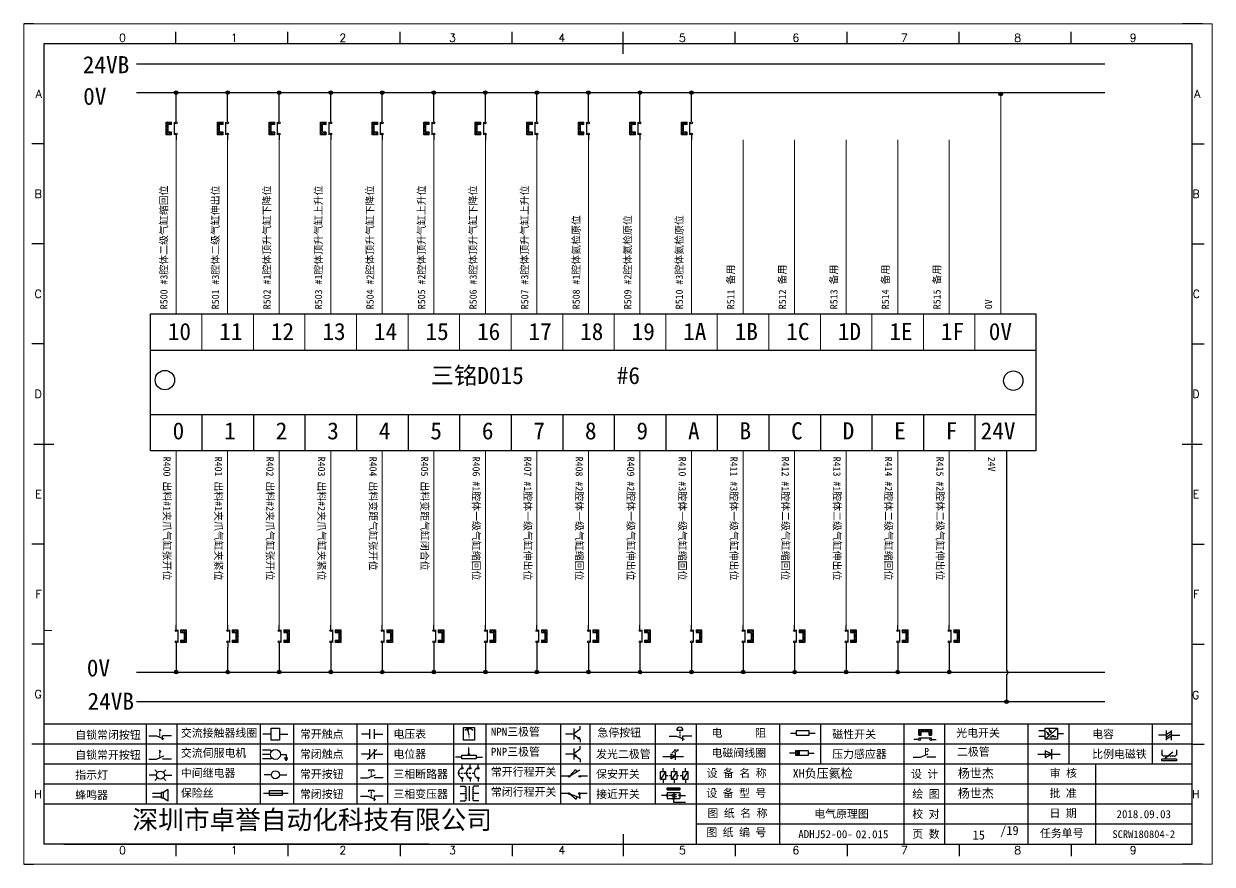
# Model space of a CAD drawing. Header units: millimetres. Extents: x 17734 to 28845, y 9358 to 11073.
# Drawn here: x 22576.8 to 22904.3, y 9420.4 to 9652 of the extents above; entities that cross this region are included whole.
import ezdxf
from ezdxf.enums import TextEntityAlignment as Align

# ---------------------------------------------------------------- set-up
doc = ezdxf.new("R2010")
doc.units = ezdxf.units.MM
doc.layers.add('AE_BOR', color=1, linetype='Continuous')
doc.styles.get("Standard").update_dxf_attribs({"font": ''})
doc.styles.add('WD', font='romans.shx', dxfattribs={"bigfont": 'gbcbig.shx'})
doc.styles.add('汉字', font='')
doc.styles.get('Standard').set_extended_font_data('SimSun')
doc.styles.get('汉字').set_extended_font_data('新宋体')

# ---------------------------------------------------------------- blocks, each defined once
blk = doc.blocks.new('磁性开关')
at = {"linetype": 'ByBlock'}
h = blk.add_hatch(dxfattribs=at)
h.set_pattern_fill('ANSI31', color=256, scale=0.1, style=0)
h.paths.add_polyline_path([(-1910.88, -776.69), (-1910.88, -775.29), (-1907.69, -775.29), (-1907.69, -776.69), (-1908.31, -776.69), (-1908.31, -775.79), (-1910.25, -775.79), (-1910.25, -776.69)])
for p, q in [((-1910.91, -777.81), (-1912.09, -777.81)), ((-1910.88, -776.69), (-1910.88, -775.29)), ((-1910.88, -775.29), (-1907.69, -775.29)), ((-1910.88, -776.69), (-1910.25, -776.69)), ((-1910.88, -777.39), (-1907.69, -777.39)), ((-1910.25, -776.69), (-1910.25, -775.79)), ((-1910.25, -775.79), (-1908.31, -775.79)), ((-1908.31, -776.69), (-1908.31, -775.79)), ((-1908.31, -776.69), (-1907.69, -776.69)), ((-1907.69, -775.29), (-1907.69, -776.69)), ((-1907.66, -777.81), (-1906.48, -777.81))]:
    blk.add_line(p, q, dxfattribs=at)
for centre in [(-1910.68, -777.81), (-1907.88, -777.81)]:
    blk.add_circle(centre, 0.225, dxfattribs=at)
blk = doc.blocks.new('*U8')
at = {"linetype": 'ByBlock'}
for p, q in [((-1909.23, -780.45), (-1909.23, -780.67)), ((-1909.23, -780.45), (-1908.92, -780.84)), ((-1909.23, -780.84), (-1909.23, -781.05)), ((-1911.92, -782.07), (-1910.06, -782.07)), ((-1910.06, -782.07), (-1908.18, -782.88)), ((-1909.23, -781.23), (-1909.23, -781.44)), ((-1909.23, -781.61), (-1909.23, -781.83)), ((-1909.23, -782), (-1909.23, -782.21)), ((-1909.23, -782.38), (-1909.23, -782.43)), ((-1908.52, -783.07), (-1908.52, -782.07)), ((-1906.25, -782.07), (-1908.52, -782.07))]:
    blk.add_line(p, q, dxfattribs=at)
blk = doc.blocks.new('*U11')
at = {"linetype": 'ByBlock'}
for p, q in [((-1911.92, -792.89), (-1910.06, -792.89)), ((-1910.06, -792.89), (-1908.18, -792.08)), ((-1908.88, -791.17), (-1909.23, -790.71)), ((-1909.23, -790.71), (-1909.23, -790.92)), ((-1909.23, -791.09), (-1909.23, -791.31)), ((-1909.23, -791.48), (-1909.23, -791.69)), ((-1909.23, -791.86), (-1909.23, -792.08)), ((-1909.23, -792.25), (-1909.23, -792.47)), ((-1906.25, -792.89), (-1908.52, -792.89))]:
    blk.add_line(p, q, dxfattribs=at)
blk = doc.blocks.new('蜂鸣器')
at = {"linetype": 'ByBlock'}
for p, q in [((-1907.17, -795.53), (-1908.25, -796.26)), ((-1907.17, -795.53), (-1907.17, -798.41)), ((-1908.8, -796.48), (-1911.01, -796.48)), ((-1908.8, -797.46), (-1911.01, -797.46)), ((-1908.25, -796.26), (-1908.8, -796.26)), ((-1908.8, -797.68), (-1908.8, -796.26)), ((-1908.25, -797.68), (-1908.8, -797.68)), ((-1908.25, -797.68), (-1908.25, -796.26)), ((-1907.17, -798.41), (-1908.25, -797.68))]:
    blk.add_line(p, q, dxfattribs=at)
blk = doc.blocks.new('指示灯')
at = {"linetype": 'ByBlock'}
for p, q in [((-1854.25, -776.92), (-1856.06, -776.92)), ((-1854.62, -775.59), (-1853.97, -776.23)), ((-1854.62, -778.25), (-1853.97, -777.61)), ((-1851.9, -775.59), (-1852.54, -776.23)), ((-1851.9, -778.25), (-1852.54, -777.61)), ((-1852.26, -776.92), (-1850.45, -776.92))]:
    blk.add_line(p, q, dxfattribs=at)
blk.add_circle((-1853.26, -776.92), 0.992, dxfattribs=at)
blk = doc.blocks.new('光电开关')
at = {"linetype": 'ByBlock'}
h = blk.add_hatch(dxfattribs=at)
h.set_pattern_fill('ANSI31', color=256, scale=0.01, style=0)
h.set_pattern_definition([(45, (0.172267, 0), (-0.0224506403, 0.0224506403), [])])
h.paths.add_polyline_path([(-1882.44, -776.34), (-1882.5, -775.91), (-1882.68, -776.07)])
h.paths.add_polyline_path([(-1882.86, -776.23), (-1882.44, -776.34), (-1882.68, -776.07)])
h.paths.add_polyline_path([(-1883.05, -776.88), (-1883.11, -776.45), (-1883.29, -776.61)])
h.paths.add_polyline_path([(-1883.47, -776.77), (-1883.05, -776.88), (-1883.29, -776.61)])
for p, q in [((-1884.01, -775.96), (-1885.56, -775.96)), ((-1884.01, -777.39), (-1885.56, -777.39)), ((-1880.91, -775.3), (-1884.01, -778.05)), ((-1883.75, -776.09), (-1883.05, -776.88)), ((-1883.11, -776.45), (-1883.47, -776.77)), ((-1883.05, -776.88), (-1883.47, -776.77)), ((-1883.14, -775.55), (-1882.44, -776.34)), ((-1883.05, -776.88), (-1883.11, -776.45)), ((-1882.5, -775.91), (-1882.86, -776.23)), ((-1882.44, -776.34), (-1882.86, -776.23)), ((-1882.78, -777.47), (-1882.23, -777.47)), ((-1882.44, -776.34), (-1882.5, -775.91)), ((-1882.23, -777.47), (-1882.23, -777.14)), ((-1882.23, -777.14), (-1881.78, -777.14)), ((-1881.78, -777.47), (-1881.78, -777.14)), ((-1881.23, -777.47), (-1881.78, -777.47)), ((-1879.37, -776.67), (-1880.91, -776.67))]:
    blk.add_line(p, q, dxfattribs=at)
blk.add_lwpolyline([(-1884.01, -775.3), (-1880.91, -775.3), (-1880.91, -778.05), (-1884.01, -778.05)], close=True, dxfattribs=at)
blk = doc.blocks.new('交流接触器线圈')
at = {"linetype": 'ByBlock'}
for p, q in [((-1880.82, -781.77), (-1882.87, -781.77)), ((-1878.72, -781.77), (-1876.67, -781.77))]:
    blk.add_line(p, q, dxfattribs=at)
blk.add_lwpolyline([(-1880.82, -780.28), (-1878.72, -780.28), (-1878.72, -783.26), (-1880.82, -783.26)], close=True, dxfattribs=at)
blk = doc.blocks.new('交流伺服电机')
at = {"linetype": 'ByBlock'}
for p, q in [((-1880.97, -785.75), (-1882.94, -785.75)), ((-1880.97, -786.85), (-1882.94, -786.85)), ((-1880.97, -785.75), (-1880.65, -786.03)), ((-1878.49, -786.85), (-1877.07, -786.85)), ((-1877.07, -786.85), (-1877.07, -787.72)), ((-1880.97, -787.94), (-1882.94, -787.94)), ((-1880.97, -787.94), (-1880.65, -787.67)), ((-1877.54, -787.72), (-1876.59, -787.72)), ((-1877.38, -788.01), (-1876.75, -788.01)), ((-1877.23, -788.29), (-1876.9, -788.29))]:
    blk.add_line(p, q, dxfattribs=at)
blk.add_circle((-1879.73, -786.85), 1.24, dxfattribs=at)
blk = doc.blocks.new('中间继电器')
at = {"linetype": 'ByBlock'}
for p, q in [((-1880.72, -791.92), (-1882.54, -791.92)), ((-1878.74, -791.92), (-1876.92, -791.92))]:
    blk.add_line(p, q, dxfattribs=at)
blk.add_circle((-1879.73, -791.92), 0.992, dxfattribs=at)
blk = doc.blocks.new('保险丝')
at = {"linetype": 'ByBlock'}
blk.add_line((-1882.72, -796.49), (-1876.55, -796.49), dxfattribs=at)
blk.add_lwpolyline([(-1881.2, -795.86), (-1878.06, -795.86), (-1878.06, -797.12), (-1881.2, -797.12)], close=True, dxfattribs=at)
blk = doc.blocks.new('常开按钮')
at = {"linetype": 'ByBlock'}
for p, q in [((-1910.06, -787.73), (-1908.18, -786.93)), ((-1909.9, -785.68), (-1908.56, -785.68)), ((-1909.9, -785.68), (-1909.9, -786.07)), ((-1909.23, -785.68), (-1909.23, -785.89)), ((-1909.23, -786.06), (-1909.23, -786.28)), ((-1909.23, -786.45), (-1909.23, -786.67)), ((-1909.23, -786.84), (-1909.23, -787.05)), ((-1908.56, -785.68), (-1908.56, -786.07)), ((-1911.92, -787.73), (-1910.06, -787.73)), ((-1909.23, -787.22), (-1909.23, -787.38)), ((-1906.25, -787.73), (-1908.52, -787.73))]:
    blk.add_line(p, q, dxfattribs=at)
blk = doc.blocks.new('常开触点')
at = {"linetype": 'ByBlock'}
for p, q in [((-1853.82, -782.99), (-1853.82, -780.56)), ((-1852.6, -782.99), (-1852.6, -780.56)), ((-1853.82, -781.77), (-1855.88, -781.77)), ((-1852.6, -781.77), (-1850.55, -781.77))]:
    blk.add_line(p, q, dxfattribs=at)
blk = doc.blocks.new('常闭触点')
at = {"linetype": 'ByBlock'}
for p, q in [((-1853.82, -786.77), (-1855.88, -786.77)), ((-1852.01, -785.66), (-1854.43, -788.1)), ((-1853.82, -787.99), (-1853.82, -785.56)), ((-1852.6, -787.99), (-1852.6, -785.56)), ((-1852.6, -786.77), (-1850.55, -786.77))]:
    blk.add_line(p, q, dxfattribs=at)
blk = doc.blocks.new('常闭按钮')
at = {"linetype": 'ByBlock'}
for p, q in [((-1856.13, -792.28), (-1854.28, -792.28)), ((-1854.28, -792.28), (-1852.4, -793.09)), ((-1854.11, -790.83), (-1852.77, -790.83)), ((-1854.11, -790.83), (-1854.11, -791.22)), ((-1853.44, -790.83), (-1853.44, -791.04)), ((-1853.44, -791.21), (-1853.44, -791.43)), ((-1853.44, -791.6), (-1853.44, -791.82)), ((-1853.44, -791.99), (-1853.44, -792.2)), ((-1853.44, -792.37), (-1853.44, -792.53)), ((-1852.77, -790.83), (-1852.77, -791.22)), ((-1850.47, -792.28), (-1852.73, -792.28)), ((-1852.73, -792.28), (-1852.73, -793.43))]:
    blk.add_line(p, q, dxfattribs=at)
blk = doc.blocks.new('电磁阀线圈')
at = {"linetype": 'ByBlock'}
for p, q in [((-1854.61, -795.92), (-1853.75, -797.16)), ((-1853.75, -795.92), (-1854.61, -797.16)), ((-1853.75, -795.92), (-1853.75, -797.16)), ((-1854.61, -796.54), (-1856.17, -796.54)), ((-1851.53, -796.54), (-1849.97, -796.54))]:
    blk.add_line(p, q, dxfattribs=at)
blk.add_lwpolyline([(-1854.61, -795.92), (-1851.53, -795.92), (-1851.53, -797.16), (-1854.61, -797.16)], close=True, dxfattribs=at)
blk = doc.blocks.new('电压表')
at = {"linetype": 'ByBlock'}
for p, q in [((-1814.84, -780.75), (-1814.91, -781.13)), ((-1814.6, -781.05), (-1814.91, -781.13)), ((-1814.84, -780.75), (-1814.46, -782.26)), ((-1814.84, -780.75), (-1814.6, -781.05))]:
    blk.add_line(p, q, dxfattribs=at)
blk.add_lwpolyline([(-1815.84, -780.34), (-1813.07, -780.34), (-1813.07, -783.49), (-1815.84, -783.49)], close=True, dxfattribs=at)
blk.add_arc((-1814.46, -782.26), 1.56, 46.8313, 133.1687, dxfattribs=at)
at = {"linetype": 'ByBlock', "insert": (-1814.7, -782.39), "char_height": 0.75, "width": 0.6768, "attachment_point": 1}
blk.add_mtext('V', dxfattribs=at)
blk = doc.blocks.new('电位器')
at = {"linetype": 'ByBlock'}
for p, q in [((-1814.45, -787.3), (-1814.62, -786.96)), ((-1814.62, -786.96), (-1814.27, -786.96)), ((-1814.45, -787.3), (-1814.45, -785.39)), ((-1814.45, -787.3), (-1814.27, -786.96)), ((-1816.21, -787.75), (-1817.79, -787.75)), ((-1812.68, -787.75), (-1811.1, -787.75))]:
    blk.add_line(p, q, dxfattribs=at)
blk.add_lwpolyline([(-1816.21, -787.3), (-1812.68, -787.3), (-1812.68, -788.2), (-1816.21, -788.2)], close=True, dxfattribs=at)
blk = doc.blocks.new('三相断路器')
at = {"linetype": 'ByBlock'}
for p, q in [((-1816.17, -790.33), (-1816.17, -789.7)), ((-1814.17, -790.33), (-1814.17, -789.7)), ((-1812.18, -790.33), (-1812.18, -789.7)), ((-1817.14, -791.74), (-1816.72, -791.74)), ((-1816.45, -791.74), (-1816.03, -791.74)), ((-1815.76, -791.74), (-1815.34, -791.74)), ((-1815.07, -791.74), (-1814.65, -791.74)), ((-1814.38, -791.74), (-1813.96, -791.74)), ((-1813.69, -791.74), (-1813.27, -791.74)), ((-1816.17, -793.19), (-1816.17, -793.83)), ((-1814.17, -793.19), (-1814.17, -793.83)), ((-1812.18, -793.19), (-1812.18, -793.83))]:
    blk.add_line(p, q, dxfattribs=at)
for centre in [(-1816.17, -790.55), (-1816.17, -792.98), (-1814.17, -790.55), (-1814.17, -792.98), (-1812.18, -790.55), (-1812.18, -792.98)]:
    blk.add_circle(centre, 0.219, dxfattribs=at)
for centre in [(-1815.81, -791.74), (-1813.82, -791.74), (-1811.83, -791.74)]:
    blk.add_arc(centre, 1.32, 115.5791, 244.4209, dxfattribs=at)
blk = doc.blocks.new('三相变压器')
at = {"linetype": 'ByBlock'}
for p, q in [((-1816.69, -795.03), (-1815.37, -795.03)), ((-1815.37, -795.03), (-1815.37, -795.24)), ((-1814.34, -798.7), (-1814.34, -795.04)), ((-1812, -795.03), (-1813.32, -795.03)), ((-1813.32, -795.03), (-1813.32, -795.24)), ((-1816.69, -796.87), (-1815.37, -796.87)), ((-1816.69, -798.71), (-1815.37, -798.71)), ((-1815.37, -798.71), (-1815.37, -798.5)), ((-1812, -796.87), (-1813.32, -796.87)), ((-1813.32, -798.71), (-1813.32, -798.5)), ((-1812, -798.71), (-1813.32, -798.71))]:
    blk.add_line(p, q, dxfattribs=at)
for centre, start, end in [((-1815.37, -795.51), 270, 90), ((-1815.37, -796.06), 270, 90), ((-1813.32, -795.51), 90, 270), ((-1813.32, -796.06), 90, 270), ((-1815.37, -796.6), 270, 90), ((-1815.37, -797.14), 270, 90), ((-1815.37, -797.68), 270, 90), ((-1815.37, -798.23), 270, 90), ((-1813.32, -796.6), 90, 270), ((-1813.32, -797.14), 90, 270), ((-1813.32, -797.68), 90, 270), ((-1813.32, -798.23), 90, 270)]:
    blk.add_arc(centre, 0.271, start, end, dxfattribs=at)
blk = doc.blocks.new('压力感应器')
at = {"linetype": 'ByBlock'}
for p, q in [((-1817.44, -777.73), (-1815.59, -777.73)), ((-1815.59, -777.73), (-1813.71, -776.93)), ((-1811.78, -777.73), (-1814.05, -777.73))]:
    blk.add_line(p, q, dxfattribs=at)
at = {"linetype": 'ByBlock', "insert": (-1814.65, -775.48), "char_height": 1.68, "width": 1.2242, "attachment_point": 1}
blk.add_mtext('{\\fNSimSun|b0|i0|c134|p49;P}', dxfattribs=at)
blk = doc.blocks.new('二极管')
at = {"linetype": 'ByBlock'}
for p, q in [((-1787.52, -776.77), (-1781.92, -776.77)), ((-1783.97, -776.77), (-1785.69, -775.9)), ((-1785.69, -775.9), (-1785.69, -777.65)), ((-1783.97, -776.77), (-1785.69, -777.65)), ((-1783.97, -777.99), (-1783.97, -775.56))]:
    blk.add_line(p, q, dxfattribs=at)
blk = doc.blocks.new('NPN三极管')
at = {"linetype": 'ByBlock'}
for p, q in [((-1785.73, -780.61), (-1785.73, -783.32)), ((-1785.73, -781.82), (-1784.15, -780.66)), ((-1784.15, -780.66), (-1784.15, -779.98)), ((-1785.73, -781.97), (-1787.81, -781.97)), ((-1785.73, -782.11), (-1784.15, -783.27)), ((-1784.41, -782.73), (-1784.74, -783.18)), ((-1784.15, -783.27), (-1784.74, -783.18)), ((-1784.15, -783.27), (-1784.41, -782.73)), ((-1784.15, -783.27), (-1784.15, -783.96))]:
    blk.add_line(p, q, dxfattribs=at)
blk = doc.blocks.new('PNP三极管')
at = {"linetype": 'ByBlock'}
for p, q in [((-1784.9, -786.74), (-1786.98, -786.74)), ((-1784.9, -785.38), (-1784.9, -788.09)), ((-1784.9, -786.59), (-1783.32, -785.43)), ((-1784.9, -786.88), (-1783.32, -788.04)), ((-1784.9, -786.88), (-1784.31, -786.97)), ((-1784.9, -786.88), (-1784.64, -787.42)), ((-1784.31, -786.97), (-1784.64, -787.42)), ((-1783.32, -785.43), (-1783.32, -784.75)), ((-1783.32, -788.04), (-1783.32, -788.73))]:
    blk.add_line(p, q, dxfattribs=at)
blk = doc.blocks.new('常开行程开关')
at = {"linetype": 'ByBlock'}
for p, q in [((-1786.29, -792.3), (-1788.01, -792.3)), ((-1785.89, -792.17), (-1784.52, -790.62)), ((-1785.89, -792.17), (-1783.43, -790.72)), ((-1784.52, -790.62), (-1784.19, -791.17)), ((-1781.48, -792.3), (-1783.21, -792.3))]:
    blk.add_line(p, q, dxfattribs=at)
for centre in [(-1786.07, -792.3), (-1783.42, -792.3)]:
    blk.add_circle(centre, 0.219, dxfattribs=at)
blk = doc.blocks.new('常闭行程开关')
at = {"linetype": 'ByBlock'}
for p, q in [((-1786.34, -796.62), (-1788.07, -796.62)), ((-1785.93, -796.72), (-1783.25, -797.7)), ((-1785.93, -796.72), (-1784.3, -798)), ((-1784.3, -798), (-1784.08, -797.4)), ((-1783.48, -796.84), (-1783.48, -797.85)), ((-1781.54, -796.62), (-1783.26, -796.62))]:
    blk.add_line(p, q, dxfattribs=at)
for centre in [(-1786.12, -796.62), (-1783.48, -796.62)]:
    blk.add_circle(centre, 0.219, dxfattribs=at)
blk = doc.blocks.new('电容')
at = {"linetype": 'ByBlock'}
for p, q in [((-1756.08, -782.99), (-1756.08, -780.56)), ((-1754.86, -780.79), (-1756.08, -781.55)), ((-1754.86, -782.99), (-1754.86, -780.56)), ((-1756.08, -781.77), (-1758.13, -781.77)), ((-1754.86, -781.44), (-1756.08, -782.2)), ((-1754.86, -781.99), (-1756.08, -782.75)), ((-1754.86, -781.77), (-1752.81, -781.77))]:
    blk.add_line(p, q, dxfattribs=at)
blk = doc.blocks.new('发光二极管')
at = {"linetype": 'ByBlock'}
for p, q in [((-1758.01, -786.77), (-1752.89, -786.77)), ((-1754.84, -786.77), (-1756.04, -786.16)), ((-1756.04, -786.16), (-1756.04, -787.39)), ((-1754.84, -786.77), (-1756.04, -787.39)), ((-1755.78, -785.92), (-1754.89, -785.14)), ((-1754.89, -785.14), (-1755.2, -785.22)), ((-1755.2, -785.22), (-1755.01, -785.43)), ((-1755.08, -785.92), (-1754.18, -785.14)), ((-1754.89, -785.14), (-1755.01, -785.43)), ((-1754.84, -787.63), (-1754.84, -785.92)), ((-1754.18, -785.14), (-1754.49, -785.22)), ((-1754.49, -785.22), (-1754.31, -785.43)), ((-1754.18, -785.14), (-1754.31, -785.43))]:
    blk.add_line(p, q, dxfattribs=at)
blk = doc.blocks.new('比例电磁阀')
at = {"linetype": 'ByBlock'}
for p, q in [((-1757.26, -775.38), (-1757.26, -776.71)), ((-1757.26, -776.71), (-1757.05, -776.71)), ((-1753.6, -777.73), (-1757.25, -777.73)), ((-1757.25, -778.13), (-1757.25, -777.73)), ((-1753.6, -778.13), (-1757.25, -778.13)), ((-1754.5, -775.98), (-1756.35, -777.44)), ((-1756.35, -777.44), (-1756.25, -777.25)), ((-1756.35, -777.44), (-1756.15, -777.38)), ((-1756.15, -777.38), (-1756.25, -777.25)), ((-1753.58, -776.71), (-1753.8, -776.71)), ((-1753.6, -777.73), (-1753.6, -778.13)), ((-1753.58, -775.38), (-1753.58, -776.71))]:
    blk.add_line(p, q, dxfattribs=at)
for centre in [(-1756.78, -776.71), (-1756.24, -776.71), (-1755.7, -776.71), (-1755.15, -776.71), (-1754.61, -776.71), (-1754.07, -776.71)]:
    blk.add_arc(centre, 0.271, 180, 0, dxfattribs=at)
blk = doc.blocks.new('保安开关')
at = {"linetype": 'ByBlock'}
for p, q in [((-1757.96, -790.79), (-1757.96, -789.97)), ((-1755.17, -790.79), (-1755.17, -789.97)), ((-1752.39, -790.79), (-1752.39, -789.97)), ((-1757.33, -790.79), (-1758.6, -792.81)), ((-1757.96, -792.81), (-1757.96, -793.62)), ((-1757.33, -791.8), (-1756.72, -791.8)), ((-1756.35, -791.8), (-1755.89, -791.8)), ((-1754.54, -790.79), (-1755.81, -792.81)), ((-1755.17, -792.81), (-1755.17, -793.62)), ((-1754.52, -791.8), (-1754.06, -791.8)), ((-1753.69, -791.8), (-1753.08, -791.8)), ((-1751.75, -790.79), (-1753.02, -792.81)), ((-1752.39, -792.81), (-1752.39, -793.62))]:
    blk.add_line(p, q, dxfattribs=at)
for points in [[(-1758.6, -790.79), (-1757.33, -790.79), (-1757.33, -792.81), (-1758.6, -792.81)], [(-1755.81, -790.79), (-1754.54, -790.79), (-1754.54, -792.81), (-1755.81, -792.81)], [(-1753.02, -790.79), (-1751.75, -790.79), (-1751.75, -792.81), (-1753.02, -792.81)]]:
    blk.add_lwpolyline(points, close=True, dxfattribs=at)
blk = doc.blocks.new('接近开关')
at = {"linetype": 'ByBlock'}
h = blk.add_hatch(dxfattribs=at)
h.set_pattern_fill('ANSI31', color=256, scale=0.01, style=0)
h.set_pattern_definition([(45, (-89.131516, -30.795668), (-0.0224506403, 0.0224506403), [])])
h.paths.add_polyline_path([(-1516.96, -1123.35), (-1516.96, -1122.85), (-1513.76, -1122.85), (-1513.76, -1123.35)])
for p, q in [((-1517.18, -1124.71), (-1518.36, -1124.71)), ((-1516.96, -1123.35), (-1516.96, -1122.85)), ((-1516.96, -1122.85), (-1513.76, -1122.85)), ((-1516.96, -1123.35), (-1513.76, -1123.35)), ((-1516.96, -1123.95), (-1513.76, -1123.95)), ((-1516.96, -1123.95), (-1516.96, -1125.47)), ((-1516.96, -1125.47), (-1513.76, -1125.47)), ((-1515.91, -1124.71), (-1516.45, -1124.71)), ((-1515.11, -1124.31), (-1515.91, -1124.71)), ((-1515.11, -1125.11), (-1515.91, -1124.71)), ((-1515.33, -1124.53), (-1515.17, -1124.53)), ((-1515.33, -1124.88), (-1515.17, -1124.88)), ((-1515.25, -1124.45), (-1515.25, -1124.61)), ((-1515.11, -1124.31), (-1515.11, -1125.11)), ((-1515.11, -1124.48), (-1514.58, -1124.48)), ((-1515.11, -1124.94), (-1514.58, -1124.94)), ((-1513.76, -1122.85), (-1513.76, -1123.35)), ((-1513.76, -1123.95), (-1513.76, -1125.47)), ((-1513.54, -1124.71), (-1512.36, -1124.71)), ((-1515.36, -1125.69), (-1515.36, -1126.36)), ((-1515.36, -1126.36), (-1512.36, -1126.36))]:
    blk.add_line(p, q, dxfattribs=at)
for centre in [(-1516.96, -1124.71), (-1515.36, -1125.47), (-1513.76, -1124.71)]:
    blk.add_circle(centre, 0.225, dxfattribs=at)
blk = doc.blocks.new('电阻')
at = {"linetype": 'ByBlock'}
for p, q in [((-3.09, 0), (-1.57, 0)), ((1.57, 0), (3.09, 0))]:
    blk.add_line(p, q, dxfattribs=at)
blk.add_lwpolyline([(-1.57, 0.63), (1.57, 0.63), (1.57, -0.63), (-1.57, -0.63)], close=True, dxfattribs=at)
blk = doc.blocks.new('急停按钮')
at = {"linetype": 'ByBlock'}
for p, q in [((-1.86, 0), (0, 0)), ((0, 0), (1.88, -0.81)), ((0.06, 1.45), (1.61, 1.45)), ((0.83, 1.45), (0.83, 1.24)), ((0.83, 1.07), (0.83, 0.85)), ((0.83, 0.68), (0.83, 0.47)), ((0.83, 0.29), (0.83, 0.08)), ((3.81, 0), (1.54, 0)), ((1.54, 0), (1.54, -1.15)), ((0.83, -0.09), (0.83, -0.24))]:
    blk.add_line(p, q, dxfattribs=at)
blk.add_arc((0.83, 1.45), 0.774, 0, 180)
blk = doc.blocks.new('电控横A4')
for p, q in [((292, -5), (5, -5)), ((5, -5), (5, -205)), ((292, -205), (292, -5)), ((10.03, -205), (289.53, -205)), ((130.8, -205), (190.75, -205)), ((190.75, -205), (259.54, -205))]:
    blk.add_line(p, q)
at = {"lineweight": 9, "ltscale": 0.1}
for p, q in [((5, -151.57), (7, -151.57)), ((101.34, -205), (130.8, -205)), ((129.44, -205), (129.44, -205)), ((129.44, -205), (129.44, -205)), ((129.44, -205), (129.44, -205)), ((129.44, -205), (129.44, -205))]:
    blk.add_line(p, q, dxfattribs=at)
at = {"linetype": 'ByBlock'}
for p, q in [((292, -175), (5, -175)), ((292, -180), (5, -180)), ((292, -185), (5, -185)), ((292, -190), (5, -190)), ((292, -195), (5, -195)), ((292, -200), (168.03, -200))]:
    blk.add_line(p, q, dxfattribs=at)
at = {"color": 0, "lineweight": -2}
for p, q in [((30.58, -175), (30.58, -195)), ((38.26, -175), (38.26, -195)), ((59.05, -175), (59.05, -195)), ((67.4, -175), (67.4, -195)), ((83.26, -175), (83.26, -195)), ((90.91, -175), (90.91, -195)), ((107.4, -175), (107.4, -195)), ((115.5, -175), (115.5, -195)), ((134.12, -175), (134.12, -195)), ((141.48, -175), (141.48, -195)), ((157.79, -175), (157.79, -195)), ((168.03, -175), (168.03, -204.92)), ((188.84, -175), (188.84, -185)), ((199.08, -175), (199.08, -185)), ((219.89, -175), (219.89, -185)), ((230.12, -175), (230.12, -185)), ((250.93, -175), (250.93, -185)), ((261.17, -175), (261.17, -185)), ((281.98, -175), (281.98, -185)), ((188.84, -185), (188.84, -204.92)), ((219.89, -185), (219.89, -205)), ((230.12, -185), (230.12, -205)), ((250.93, -185), (250.93, -205)), ((267.79, -185), (267.79, -205))]:
    blk.add_line(p, q, dxfattribs=at)
at = {"color": 0, "ltscale": 2}
for p, q in [((292, -205), (292, -183.55)), ((101.34, -205), (5, -205)), ((259.54, -205), (289.53, -205)), ((259.54, -205), (292, -205))]:
    blk.add_line(p, q, dxfattribs=at)
at = {"layer": 'AE_BOR', "lineweight": 30}
for p, q in [((2.53, 0), (0, 0)), ((294.53, 0), (289.53, 0)), ((0, -210), (2.53, -210)), ((294.53, -210), (289.53, -210))]:
    blk.add_line(p, q, dxfattribs=at)
at = {"layer": 'AE_BOR', "color": 1, "lineweight": 15}
for p, q in [((0, 0), (297, 0)), ((0, -210), (0, 0)), ((297, 0), (297, -210)), ((297, -210), (0, -210))]:
    blk.add_line(p, q, dxfattribs=at)
at = {"layer": 'AE_BOR'}
for p, q in [((38.03, -5), (38.03, -2)), ((66.03, -5), (66.03, -2)), ((94.03, -5), (94.03, -2)), ((122.03, -5), (122.03, -2)), ((149.78, -5), (149.78, -2)), ((177.78, -5), (177.78, -2)), ((205.78, -5), (205.78, -2)), ((233.78, -5), (233.78, -2)), ((261.78, -5), (261.78, -2)), ((5, -30), (2, -30)), ((292, -30), (295, -30)), ((5, -55), (2, -55)), ((292, -55), (295, -55)), ((5, -80), (2, -80)), ((292, -80), (295, -80)), ((5, -130), (2, -130)), ((292, -130), (295, -130)), ((5, -155), (2, -155)), ((292, -155), (295, -155)), ((5, -180), (2, -180)), ((292, -180), (295, -180)), ((38.03, -205), (38.03, -208)), ((66.03, -205), (66.03, -208)), ((94.03, -205), (94.03, -208)), ((122.03, -205), (122.03, -208)), ((149.78, -205), (149.78, -208)), ((177.78, -205), (177.78, -208)), ((205.78, -205), (205.78, -208)), ((233.78, -205), (233.78, -208)), ((261.78, -205), (261.78, -208))]:
    blk.add_line(p, q, dxfattribs=at)
at = {"layer": 'AE_BOR', "color": 2, "lineweight": 30}
for p, q in [((149.78, -7.5), (149.78, -2.5)), ((2.5, -105), (7.5, -105)), ((289.5, -105), (294.5, -105)), ((149.78, -202.5), (149.78, -207.5)), ((149.78, -205), (149.78, -207.5))]:
    blk.add_line(p, q, dxfattribs=at)
at = {"linetype": 'ByBlock'}
for name, p in [('*U8', (1943.19, 604.18)), ('交流接触器线圈', (1942.62, 604.27)), ('常开触点', (1940.27, 604.3)), ('电压表', (1925.71, 604.52)), ('NPN三极管', (1923.2, 604.5)), ('磁性开关', (2134.53, 598.96)), ('光电开关', (2139.22, 599.27)), ('电容', (2041.69, 603.98)), ('电位器', (1925.71, 604.52)), ('PNP三极管', (1922.37, 604.27)), ('压力感应器', (2039.72, 594.52)), ('*U11', (1943.19, 609.18)), ('交流伺服电机', (1942.62, 604.27)), ('常闭触点', (1940.27, 604.3)), ('发光二极管', (1917.72, 603.69)), ('电磁阀线圈', (2047.53, 614.3)), ('二极管', (2040.91, 594.27)), ('比例电磁阀', (2041.69, 593.98)), ('指示灯', (1887.41, 589.18)), ('中间继电器', (1942.62, 604.27)), ('常开按钮', (1996.06, 599.3)), ('三相断路器', (1925.71, 604.52)), ('常开行程开关', (1922.37, 604.27)), ('保安开关', (1917.72, 603.98)), ('蜂鸣器', (1943.19, 604.18)), ('保险丝', (1942.62, 604.27)), ('常闭按钮', (1940.27, 599.3)), ('三相变压器', (1925.71, 604.52)), ('常闭行程开关', (1922.37, 604.27)), ('接近开关', (1677.72, 931.9))]:
    blk.add_blockref(name, p, dxfattribs=at)
for name, p in [('急停按钮', (163.12, -177.98)), ('电阻', (194.66, -177.22))]:
    blk.add_blockref(name, p)
at = {"char_height": 2, "attachment_point": 1, "style": '汉字'}
for s, insert in [('{\\fKaiTi_GB2312|b0|i0|c134|p49;自锁常闭按钮}', (12.86, -176.69)), ('{\\fKaiTi_GB2312|b0|i0|c134|p49;交流接触器线圈}', (39.25, -176.19)), ('{\\fKaiTi_GB2312|b0|i0|c134|p49;常开触点}', (69.01, -176.48)), ('{\\fKaiTi_GB2312|b0|i0|c134|p49;电压表}', (92.37, -176.47)), ('{\\fKaiTi_GB2312|b0|i0|c134|p49;NPN三极管}', (116.73, -175.91)), ('{\\fKaiTi_GB2312|b0|i0|c134|p49;急停按钮}', (143.35, -176.12)), ('{\\fKaiTi_GB2312|b0|i0|c134|p49;电      阻}', (171.86, -176.19)), ('{\\fKaiTi_GB2312|b0|i0|c134|p49;磁性开关}', (202.07, -176.53)), ('{\\fKaiTi_GB2312|b0|i0|c134|p49;光电开关}', (233.02, -176.19)), ('{\\fKaiTi_GB2312|b0|i0|c134|p49;电容}', (267, -176.48)), ('{\\fKaiTi_GB2312|b0|i0|c134|p49;交流伺服电机}', (39.25, -181.19)), ('{\\fKaiTi_GB2312|b0|i0|c134|p49;电位器}', (92.37, -181.47)), ('{\\fKaiTi_GB2312|b0|i0|c134|p49;PNP三极管}', (116.73, -180.91)), ('{\\fKaiTi_GB2312|b0|i0|c134|p49;电磁阀线圈}', (171.86, -181.19)), ('{\\fKaiTi_GB2312|b0|i0|c134|p49;压力感应器}', (202.02, -181.47)), ('{\\fKaiTi_GB2312|b0|i0|c134|p49;二极管}', (233.2, -180.91)), ('{\\fKaiTi_GB2312|b0|i0|c134|p49;自锁常开按钮}', (12.86, -181.69)), ('{\\fKaiTi_GB2312|b0|i0|c134|p49;常闭触点}', (69.01, -181.48)), ('{\\fKaiTi_GB2312|b0|i0|c134|p49;发光二极管}', (143.02, -181.48)), ('{\\fKaiTi_GB2312|b0|i0|c134|p49;比例电磁铁}', (267, -181.48)), ('{\\fKaiTi_GB2312|b0|i0|c134|p49;指示灯}', (12.86, -186.69)), ('{\\fKaiTi_GB2312|b0|i0|c134|p49;中间继电器}', (39.25, -186.19)), ('{\\fKaiTi_GB2312|b0|i0|c134|p49;常开按钮}', (69.01, -186.48)), ('{\\fKaiTi_GB2312|b0|i0|c134|p49;三相断路器}', (92.37, -186.47)), ('{\\fKaiTi_GB2312|b0|i0|c134|p49;常开行程开关}', (116.73, -185.91)), ('{\\fKaiTi_GB2312|b0|i0|c134|p49;保安开关}', (143.02, -186.48)), ('{\\fKaiTi_GB2312|b0|i0|c134|p0;设 备 名 称}', (170.65, -186.24)), ('{\\fKaiTi_GB2312|b0|i0|c134|p0;设 计}', (221.72, -186.46)), ('{\\fKaiTi_GB2312|b0|i0|c134|p0;审 核}', (256.39, -186.25)), ('{\\fKaiTi_GB2312|b0|i0|c134|p49;蜂鸣器}', (12.86, -191.69)), ('{\\fKaiTi_GB2312|b0|i0|c134|p49;保险丝}', (39.25, -191.19)), ('{\\fKaiTi_GB2312|b0|i0|c134|p49;常闭按钮}', (69.01, -191.48)), ('{\\fKaiTi_GB2312|b0|i0|c134|p49;三相变压器}', (92.37, -191.47)), ('{\\fKaiTi_GB2312|b0|i0|c134|p49;常闭行程开关}', (116.73, -190.91)), ('{\\fKaiTi_GB2312|b0|i0|c134|p49;接近开关}', (143.02, -191.48)), ('{\\fKaiTi_GB2312|b0|i0|c134|p0;设 备 型 号}', (170.58, -191.24)), ('{\\fKaiTi_GB2312|b0|i0|c134|p0;绘 图}', (222.05, -191.46)), ('{\\fKaiTi_GB2312|b0|i0|c134|p0;批 准}', (256.32, -191.25)), ('{\\fKaiTi_GB2312|b0|i0|c134|p0;图 纸 名 称}', (170.86, -196.24)), ('{\\fKaiTi_GB2312|b0|i0|c134|p0;日 期}', (256.32, -196.25)), ('{\\fKaiTi_GB2312|b0|i0|c134|p0;校 对}', (222.05, -196.46)), ('{\\fKaiTi_GB2312|b0|i0|c134|p0;图 纸 编 号}', (170.57, -201.03)), ('{\\fKaiTi_GB2312|b0|i0|c134|p0;页 数}', (222.05, -201.46)), ('{\\fKaiTi_GB2312|b0|i0|c134|p0;任务单号}', (253.94, -201.25))]:
    blk.add_mtext(s, dxfattribs=dict(at, insert=insert))
for s, insert, char_height, width, attachment_point in [('{\\fKaiTi_GB2312|b0|i0|c134|p49;XH负压氦检}', (192.15, -186.2), 2.2, 26.5767, 1), ('{\\fKaiTi_GB2312|b0|i0|c134|p49;杨世杰}', (233.43, -186.2), 2.2, 15.3175, 1), ('{\\fKaiTi_GB2312|b0|i0|c134|p49;杨世杰}', (233.43, -191.2), 2.2, 15.3175, 1), ('{\\fKaiTi_GB2312|b0|i0|c134|p49;2018.09.03}', (279.89, -197.5), 2, 24.2172, 5), ('{\\fKaiTi_GB2312|b0|i0|c134|p49;SCRW180804-2}', (279.89, -202.5), 1.92, 24.2172, 5)]:
    blk.add_mtext(s, dxfattribs=dict(insert=insert, char_height=char_height, width=width, attachment_point=attachment_point))
at = {"color": 0, "lineweight": -2}
for s, insert, char_height, width, attachment_point in [('深圳市卓誉自动化科技有限公司', (27.14, -196.53), 4.7064, 96.1138, 1), ('{\\C256;ADHJ52-00-}', (200.36, -202.5), 2, 31.0482, 5)]:
    blk.add_mtext(s, dxfattribs=dict(at, insert=insert, char_height=char_height, width=width, attachment_point=attachment_point))
at = {"color": 0, "linetype": 'ByBlock', "lineweight": -2, "insert": (242.64, -201.84), "char_height": 4.2689, "width": 20.8102, "attachment_point": 5}
blk.add_mtext('  {\\H0.53119x; /19}', dxfattribs=at)
at = {"layer": 'AE_BOR', "style": 'WD'}
for s, p in [('0', (24.67, -4.5)), ('1', (52.6, -4.5)), ('2', (79.75, -4.5)), ('3', (107.15, -4.5)), ('4', (134.45, -4.5)), ('5', (164.59, -4.5)), ('6', (192.94, -4.5)), ('7', (220.04, -4.5)), ('8', (248.37, -4.5)), ('9', (277.23, -4.5)), ('0', (24.67, -207.5)), ('1', (52.6, -207.5)), ('2', (79.75, -207.5)), ('3', (107.15, -207.5)), ('4', (134.45, -207.5)), ('5', (164.59, -207.5)), ('6', (192.94, -207.5)), ('7', (220.04, -207.5)), ('8', (248.37, -207.5)), ('9', (277.23, -207.5))]:
    blk.add_text(s, height=2, dxfattribs=at).set_placement(p, align=Align.CENTER)
for s, p in [('A', (4.5, -17.5)), ('A', (294.03, -17.5)), ('B', (4.5, -42.5)), ('B', (293.84, -42.5)), ('C', (4.5, -67.5)), ('C', (293.93, -67.5)), ('D', (4.5, -92.5)), ('D', (293.84, -92.5)), ('E', (4.5, -117.5)), ('E', (293.74, -117.5)), ('F', (4.5, -142.5)), ('F', (293.74, -142.5)), ('F', (293.74, -142.5)), ('G', (4.5, -167.5)), ('G', (293.74, -167.72)), ('H', (4.5, -192.5)), ('H', (293.84, -192.5))]:
    blk.add_text(s, height=2, dxfattribs=at).set_placement(p, align=Align.MIDDLE_RIGHT)

msp = doc.modelspace()

# ---------------------------------------------------------------- hatches: boundary and pattern name
at = {"lineweight": -2}
h = msp.add_hatch(color=0, dxfattribs=at)
edge = h.paths.add_edge_path()
edge.add_arc((22618.801, 9632.977), 0.5, 180, 540)
h = msp.add_hatch(color=0, dxfattribs=at)
edge = h.paths.add_edge_path()
edge.add_arc((22633.001, 9632.977), 0.5, 180, 540)
h = msp.add_hatch(color=0, dxfattribs=at)
edge = h.paths.add_edge_path()
edge.add_arc((22647.201, 9632.977), 0.5, 180, 540)
h = msp.add_hatch(color=0, dxfattribs=at)
edge = h.paths.add_edge_path()
edge.add_arc((22661.401, 9632.977), 0.5, 180, 540)
h = msp.add_hatch(color=0, dxfattribs=at)
edge = h.paths.add_edge_path()
edge.add_arc((22675.601, 9632.977), 0.5, 180, 540)
h = msp.add_hatch(color=0, dxfattribs=at)
edge = h.paths.add_edge_path()
edge.add_arc((22689.801, 9632.977), 0.5, 180, 540)
h = msp.add_hatch(color=0, dxfattribs=at)
edge = h.paths.add_edge_path()
edge.add_arc((22704.001, 9632.977), 0.5, 180, 540)
h = msp.add_hatch(color=0, dxfattribs=at)
edge = h.paths.add_edge_path()
edge.add_arc((22718.201, 9632.977), 0.5, 180, 540)
h = msp.add_hatch(color=0, dxfattribs=at)
edge = h.paths.add_edge_path()
edge.add_arc((22732.401, 9632.977), 0.5, 180, 540)
h = msp.add_hatch(color=0, dxfattribs=at)
edge = h.paths.add_edge_path()
edge.add_arc((22746.601, 9632.977), 0.5, 180, 540)
h = msp.add_hatch(color=0, dxfattribs=at)
edge = h.paths.add_edge_path()
edge.add_arc((22760.801, 9632.977), 0.5, 180, 540)
h = msp.add_hatch(color=0, dxfattribs=at)
edge = h.paths.add_edge_path()
edge.add_arc((22846.008, 9632.599), 0.5, 0, 360)
h = msp.add_hatch(color=0, dxfattribs=at)
edge = h.paths.add_edge_path()
edge.add_arc((22618.815, 9473.364), 0.5, 0, 360)
h = msp.add_hatch(color=0, dxfattribs=at)
edge = h.paths.add_edge_path()
edge.add_arc((22633.015, 9473.364), 0.5, 0, 360)
h = msp.add_hatch(color=0, dxfattribs=at)
edge = h.paths.add_edge_path()
edge.add_arc((22647.215, 9473.364), 0.5, 0, 360)
h = msp.add_hatch(color=0, dxfattribs=at)
edge = h.paths.add_edge_path()
edge.add_arc((22661.415, 9473.364), 0.5, 0, 360)
h = msp.add_hatch(color=0, dxfattribs=at)
edge = h.paths.add_edge_path()
edge.add_arc((22675.615, 9473.364), 0.5, 0, 360)
h = msp.add_hatch(color=0, dxfattribs=at)
edge = h.paths.add_edge_path()
edge.add_arc((22689.815, 9473.364), 0.5, 0, 360)
h = msp.add_hatch(color=0, dxfattribs=at)
edge = h.paths.add_edge_path()
edge.add_arc((22704.015, 9473.364), 0.5, 0, 360)
h = msp.add_hatch(color=0, dxfattribs=at)
edge = h.paths.add_edge_path()
edge.add_arc((22718.215, 9473.364), 0.5, 0, 360)
h = msp.add_hatch(color=0, dxfattribs=at)
edge = h.paths.add_edge_path()
edge.add_arc((22732.415, 9473.364), 0.5, 0, 360)
h = msp.add_hatch(color=0, dxfattribs=at)
edge = h.paths.add_edge_path()
edge.add_arc((22746.615, 9473.364), 0.5, 0, 360)
h = msp.add_hatch(color=0, dxfattribs=at)
edge = h.paths.add_edge_path()
edge.add_arc((22760.815, 9473.364), 0.5, 0, 360)
h = msp.add_hatch(color=0, dxfattribs=at)
edge = h.paths.add_edge_path()
edge.add_arc((22775.015, 9473.364), 0.5, 0, 360)
h = msp.add_hatch(color=0, dxfattribs=at)
edge = h.paths.add_edge_path()
edge.add_arc((22789.215, 9473.364), 0.5, 0, 360)
h = msp.add_hatch(color=0, dxfattribs=at)
edge = h.paths.add_edge_path()
edge.add_arc((22803.415, 9473.364), 0.5, 0, 360)
h = msp.add_hatch(color=0, dxfattribs=at)
edge = h.paths.add_edge_path()
edge.add_arc((22817.615, 9473.364), 0.5, 0, 360)
h = msp.add_hatch(color=0, dxfattribs=at)
edge = h.paths.add_edge_path()
edge.add_arc((22831.815, 9473.364), 0.5, 0, 360)
h = msp.add_hatch(color=0, dxfattribs=at)
edge = h.paths.add_edge_path()
edge.add_arc((22847.6, 9465.188), 0.5, 0, 360)

# ---------------------------------------------------------------- linework, layer by layer
at = {"color": 0, "lineweight": -2}
for p, q in [((22607.91, 9640.891), (22874.663, 9640.891)), ((22607.91, 9633.019), (22874.663, 9633.019)), ((22611.708, 9562.023), (22855.708, 9562.023)), ((22611.708, 9544.319), (22855.708, 9544.319)), ((22625.908, 9544.319), (22625.908, 9534.319)), ((22640.108, 9544.319), (22640.108, 9534.319)), ((22654.308, 9544.319), (22654.308, 9534.319)), ((22668.508, 9544.319), (22668.508, 9534.319)), ((22682.708, 9544.319), (22682.708, 9534.319)), ((22696.908, 9544.319), (22696.908, 9534.319)), ((22711.108, 9544.319), (22711.108, 9534.319)), ((22725.308, 9544.319), (22725.308, 9534.319)), ((22739.508, 9544.319), (22739.508, 9534.319)), ((22753.708, 9544.319), (22753.708, 9534.319)), ((22767.908, 9544.319), (22767.908, 9534.319)), ((22782.108, 9544.319), (22782.108, 9534.319)), ((22796.308, 9544.319), (22796.308, 9534.319)), ((22810.508, 9544.319), (22810.508, 9534.319)), ((22824.708, 9544.319), (22824.708, 9534.319)), ((22838.908, 9544.319), (22838.908, 9534.319)), ((22847.577, 9534.282), (22847.577, 9473.712)), ((22607.91, 9473.322), (22874.663, 9473.322)), ((22847.577, 9472.712), (22847.577, 9465.162)), ((22607.91, 9465.272), (22874.663, 9465.272))]:
    msp.add_line(p, q, dxfattribs=at)
for p, q in [((22618.808, 9626.209), (22618.808, 9633.019)), ((22633.008, 9626.209), (22633.008, 9633.019)), ((22647.208, 9626.209), (22647.208, 9633.019)), ((22661.408, 9626.209), (22661.408, 9633.019)), ((22675.608, 9626.209), (22675.608, 9633.019)), ((22689.808, 9626.209), (22689.808, 9633.019)), ((22704.008, 9626.209), (22704.008, 9633.019)), ((22718.208, 9626.209), (22718.208, 9633.019)), ((22732.408, 9626.209), (22732.408, 9633.019)), ((22746.608, 9626.209), (22746.608, 9633.019)), ((22760.808, 9626.209), (22760.808, 9633.019)), ((22618.808, 9480.132), (22618.808, 9473.322)), ((22633.008, 9480.132), (22633.008, 9473.322)), ((22647.208, 9480.132), (22647.208, 9473.322)), ((22661.408, 9480.132), (22661.408, 9473.322)), ((22675.608, 9480.132), (22675.608, 9473.322)), ((22689.808, 9480.132), (22689.808, 9473.322)), ((22704.008, 9480.132), (22704.008, 9473.322)), ((22718.208, 9480.132), (22718.208, 9473.322)), ((22732.408, 9480.132), (22732.408, 9473.322)), ((22746.608, 9480.132), (22746.608, 9473.322)), ((22760.808, 9480.132), (22760.808, 9473.322)), ((22775.008, 9480.132), (22775.008, 9473.322)), ((22789.208, 9480.132), (22789.208, 9473.322)), ((22803.408, 9480.132), (22803.408, 9473.322)), ((22817.608, 9480.132), (22817.608, 9473.322)), ((22831.808, 9480.132), (22831.808, 9473.322))]:
    msp.add_line(p, q)
at = {"lineweight": 0}
for p, q in [((22846.008, 9572.023), (22846.008, 9632.599)), ((22618.808, 9572.023), (22618.808, 9620.023)), ((22633.008, 9572.023), (22633.008, 9620.023)), ((22647.208, 9572.023), (22647.208, 9620.023)), ((22661.408, 9572.023), (22661.408, 9620.023)), ((22675.608, 9572.023), (22675.608, 9620.023)), ((22689.808, 9572.023), (22689.808, 9620.023)), ((22704.008, 9572.023), (22704.008, 9620.023)), ((22718.208, 9572.023), (22718.208, 9620.023)), ((22732.408, 9572.023), (22732.408, 9620.023)), ((22746.608, 9572.023), (22746.608, 9620.023)), ((22760.808, 9572.023), (22760.808, 9620.023)), ((22775.008, 9572.023), (22775.008, 9620.023)), ((22789.208, 9572.023), (22789.208, 9620.023)), ((22803.408, 9572.023), (22803.408, 9620.023)), ((22817.608, 9572.023), (22817.608, 9620.023)), ((22831.808, 9572.023), (22831.808, 9620.023)), ((22611.708, 9572.023), (22611.708, 9572.023)), ((22625.908, 9562.023), (22625.908, 9572.023)), ((22640.108, 9562.023), (22640.108, 9572.023)), ((22654.308, 9562.023), (22654.308, 9572.023)), ((22668.508, 9562.023), (22668.508, 9572.023)), ((22682.708, 9562.023), (22682.708, 9572.023)), ((22696.908, 9562.023), (22696.908, 9572.023)), ((22711.108, 9562.023), (22711.108, 9572.023)), ((22725.308, 9562.023), (22725.308, 9572.023)), ((22739.508, 9562.023), (22739.508, 9572.023)), ((22753.708, 9562.023), (22753.708, 9572.023)), ((22767.908, 9562.023), (22767.908, 9572.023)), ((22782.108, 9562.023), (22782.108, 9572.023)), ((22796.308, 9562.023), (22796.308, 9572.023)), ((22810.508, 9562.023), (22810.508, 9572.023)), ((22824.708, 9562.023), (22824.708, 9572.023)), ((22838.908, 9562.023), (22838.908, 9572.023)), ((22618.808, 9534.319), (22618.808, 9486.319)), ((22633.008, 9534.319), (22633.008, 9486.319)), ((22647.208, 9534.319), (22647.208, 9486.319)), ((22661.408, 9534.319), (22661.408, 9486.319)), ((22675.608, 9534.319), (22675.608, 9486.319)), ((22689.808, 9534.319), (22689.808, 9486.319)), ((22704.008, 9534.319), (22704.008, 9486.319)), ((22718.208, 9534.319), (22718.208, 9486.319)), ((22732.408, 9534.319), (22732.408, 9486.319)), ((22746.608, 9534.319), (22746.608, 9486.319)), ((22760.808, 9534.319), (22760.808, 9486.319)), ((22775.008, 9534.319), (22775.008, 9486.319)), ((22789.208, 9534.319), (22789.208, 9486.319)), ((22803.408, 9534.319), (22803.408, 9486.319)), ((22817.608, 9534.319), (22817.608, 9486.319)), ((22831.808, 9534.319), (22831.808, 9486.319))]:
    msp.add_line(p, q, dxfattribs=at)
at = {"color": 0, "lineweight": -2}
msp.add_lwpolyline([(22611.708, 9572.023), (22855.708, 9572.023), (22855.708, 9534.319), (22611.708, 9534.319)], close=True, dxfattribs=at)
for centre, radius in [((22618.801, 9632.977), 0.5), ((22633.001, 9632.977), 0.5), ((22647.201, 9632.977), 0.5), ((22661.401, 9632.977), 0.5), ((22675.601, 9632.977), 0.5), ((22689.801, 9632.977), 0.5), ((22704.001, 9632.977), 0.5), ((22718.201, 9632.977), 0.5), ((22732.401, 9632.977), 0.5), ((22746.601, 9632.977), 0.5), ((22760.801, 9632.977), 0.5), ((22846.008, 9632.599), 0.5), ((22615.698, 9553.801), 2.672), ((22849.462, 9553.633), 2.672), ((22618.815, 9473.364), 0.5), ((22633.015, 9473.364), 0.5), ((22647.215, 9473.364), 0.5), ((22661.415, 9473.364), 0.5), ((22675.615, 9473.364), 0.5), ((22689.815, 9473.364), 0.5), ((22704.015, 9473.364), 0.5), ((22718.215, 9473.364), 0.5), ((22732.415, 9473.364), 0.5), ((22746.615, 9473.364), 0.5), ((22760.815, 9473.364), 0.5), ((22775.015, 9473.364), 0.5), ((22789.215, 9473.364), 0.5), ((22803.415, 9473.364), 0.5), ((22817.615, 9473.364), 0.5), ((22831.815, 9473.364), 0.5), ((22847.6, 9465.188), 0.5)]:
    msp.add_circle(centre, radius, dxfattribs=at)
msp.add_arc((22847.577, 9473.212), 0.5, 270, 90)

# ---------------------------------------------------------------- block references
at = {"xscale": 1.1025, "yscale": 1.1025, "zscale": 1.1025}
msp.add_blockref('电控横A4', (22576.831, 9651.951), dxfattribs=at)
at = {"linetype": 'ByBlock', "xscale": 1.1025, "yscale": 1.1025, "zscale": 1.1025}
for p, rotation in [((21761.269, 11728.099), 89.99999999999999), ((21775.469, 11728.099), 89.99999999999999), ((21789.669, 11728.099), 89.99999999999999), ((21803.869, 11728.099), 89.99999999999999), ((21818.069, 11728.099), 89.99999999999999), ((21832.269, 11728.099), 89.99999999999999), ((21846.469, 11728.099), 89.99999999999999), ((21860.669, 11728.099), 89.99999999999999), ((21874.869, 11728.099), 89.99999999999999), ((21889.069, 11728.099), 89.99999999999999), ((21903.269, 11728.099), 89.99999999999999), ((23476.347, 7378.242), 270), ((23490.547, 7378.242), 270), ((23504.747, 7378.242), 270), ((23518.947, 7378.242), 270), ((23533.147, 7378.242), 270), ((23547.347, 7378.242), 270), ((23561.547, 7378.242), 270), ((23575.747, 7378.242), 270), ((23589.947, 7378.242), 270), ((23604.147, 7378.242), 270), ((23618.347, 7378.242), 270), ((23632.547, 7378.242), 270), ((23646.747, 7378.242), 270), ((23660.947, 7378.242), 270), ((23675.147, 7378.242), 270), ((23689.347, 7378.242), 270)]:
    msp.add_blockref('磁性开关', p, dxfattribs=dict(at, rotation=rotation))

# ---------------------------------------------------------------- texts
at = {"color": 0, "lineweight": -2}
for s, insert, char_height, width, attachment_point in [('24VB', (22593.094, 9643.032), 4.7064, 14.27309, 1), ('0V', (22593.198, 9634.33), 4.7064, 14.27309, 1), ('10', (22616.508, 9569.538), 4.7064, 7.20347, 1), ('11', (22630.708, 9569.538), 4.7064, 7.20347, 1), ('12', (22644.908, 9569.538), 4.7064, 7.20347, 1), ('13', (22659.108, 9569.538), 4.7064, 7.20347, 1), ('14', (22673.308, 9569.538), 4.7064, 7.20347, 1), ('15', (22687.508, 9569.538), 4.7064, 7.20347, 1), ('16', (22701.708, 9569.538), 4.7064, 7.20347, 1), ('17', (22715.908, 9569.538), 4.7064, 7.20347, 1), ('18', (22730.108, 9569.538), 4.7064, 7.20347, 1), ('19', (22744.308, 9569.538), 4.7064, 7.20347, 1), ('1A', (22758.508, 9569.538), 4.7064, 7.20347, 1), ('1B', (22772.708, 9569.538), 4.7064, 7.20347, 1), ('1C', (22786.908, 9569.538), 4.7064, 7.20347, 1), ('1D', (22801.108, 9569.538), 4.7064, 7.20347, 1), ('1E', (22815.308, 9569.538), 4.7064, 7.20347, 1), ('1F', (22829.508, 9569.538), 4.7064, 7.20347, 1), ('0V', (22842.708, 9569.538), 4.7064, 7.20347, 1), ('           三铭D015        #6', (22653.731, 9557.414), 4.70644, 136.41156, 1), ('0', (22617.84, 9542.172), 4.706, 7.20347, 1), ('1', (22632.04, 9542.172), 4.706, 7.20347, 1), ('2', (22646.24, 9542.172), 4.706, 7.20347, 1), ('3', (22660.44, 9542.172), 4.706, 7.20347, 1), ('4', (22674.64, 9542.172), 4.706, 7.20347, 1), ('5', (22688.84, 9542.172), 4.706, 7.20347, 1), ('6', (22703.04, 9542.172), 4.706, 7.20347, 1), ('7', (22717.24, 9542.172), 4.706, 7.20347, 1), ('8', (22731.44, 9542.172), 4.706, 7.20347, 1), ('9', (22745.64, 9542.172), 4.706, 7.20347, 1), ('A', (22759.84, 9542.172), 4.706, 7.20347, 1), ('B', (22774.04, 9542.172), 4.706, 7.20347, 1), ('C', (22788.24, 9542.172), 4.706, 7.20347, 1), ('D', (22802.44, 9542.172), 4.706, 7.20347, 1), ('E', (22816.64, 9542.172), 4.706, 7.20347, 1), ('F', (22830.84, 9542.172), 4.706, 7.20347, 1), ('24V', (22840.461, 9542.172), 4.7064, 7.20347, 1), ('0V', (22594.203, 9476.857), 4.7064, 14.27309, 1), ('24VB', (22594.396, 9467.676), 4.7064, 14.27309, 1), ('电气原理图', (22802.139, 9434.207), 2.205, 34.2306, 5), ('02.015', (22806.054, 9429.781), 2.205, 5.72397, 1)]:
    msp.add_mtext(s, dxfattribs=dict(at, insert=insert, char_height=char_height, width=width, attachment_point=attachment_point))
at = {"color": 0, "lineweight": -2, "char_height": 2, "width": 71.79445, "attachment_point": 1}
for s, insert, rotation in [('R500 {\\C256;#3腔体二级气缸缩回位}', (22614.425, 9573.325), 90), ('R501 {\\C256;#3腔体二级气缸伸出位}', (22628.625, 9573.325), 90), ('R502 {\\C256;#1腔体顶升气缸下降位}', (22642.825, 9573.325), 90), ('R503 {\\C256;#1腔体顶升气缸上升位}', (22657.025, 9573.325), 90), ('R504 {\\C256;#2腔体顶升气缸下降位}', (22671.225, 9573.325), 90), ('R505 {\\C256;#2腔体顶升气缸上升位}', (22685.425, 9573.325), 90), ('R506 {\\C256;#3腔体顶升气缸下降位}', (22699.625, 9573.325), 90), ('R507 {\\C256;#3腔体顶升气缸上升位}', (22713.825, 9573.325), 90), ('R508 {\\C256;#1腔体氦检原位}', (22728.025, 9573.325), 90), ('R509 {\\C256;#2腔体氦检原位}', (22742.225, 9573.325), 90), ('R510 {\\C256;#3腔体氦检原位}', (22756.425, 9573.325), 90), ('R511 备用', (22770.625, 9573.325), 90), ('R512 备用', (22784.825, 9573.325), 90), ('R513 备用', (22799.025, 9573.325), 90), ('R514 备用', (22813.225, 9573.325), 90), ('R515 备用', (22827.425, 9573.325), 90), ('0V', (22841.625, 9573.325), 90), ('{\\C256;R400 出料#1夹爪气缸张开位}', (22617.285, 9532.682), 270), ('{\\C256;R401 出料#1夹爪气缸夹紧位}', (22631.485, 9532.682), 270), ('{\\C256;R402 出料#2夹爪气缸张开位}', (22645.685, 9532.682), 270), ('{\\C256;R403 出料#2夹爪气缸夹紧位}', (22659.885, 9532.682), 270), ('{\\C256;R404 出料变距气缸张开位}', (22674.085, 9532.682), 270), ('{\\C256;R405 出料变距气缸闭合位}', (22688.285, 9532.682), 270), ('{\\C256;R406 #1腔体一级气缸缩回位}', (22702.485, 9532.682), 270), ('{\\C256;R407 #1腔体一级气缸伸出位}', (22716.685, 9532.682), 270), ('{\\C256;R408 #2腔体一级气缸缩回位}', (22730.885, 9532.682), 270), ('{\\C256;R409 #2腔体一级气缸伸出位}', (22745.085, 9532.682), 270), ('{\\C256;R410 #3腔体一级气缸缩回位}', (22759.285, 9532.682), 270), ('{\\C256;R411 #3腔体一级气缸伸出位}', (22773.485, 9532.682), 270), ('{\\C256;R412 #1腔体二级气缸缩回位}', (22787.685, 9532.682), 270), ('{\\C256;R413 #1腔体二级气缸伸出位}', (22801.885, 9532.682), 270), ('{\\C256;R414 #2腔体二级气缸缩回位}', (22816.085, 9532.682), 270), ('{\\C256;R415 #2腔体二级气缸伸出位}', (22830.285, 9532.682), 270), ('{\\C256;24V}', (22844.485, 9532.682), 270)]:
    msp.add_mtext(s, dxfattribs=dict(at, insert=insert, rotation=rotation))
at = {"color": 0, "linetype": 'ByBlock', "lineweight": -2, "insert": (22839.954, 9428.458), "char_height": 2.5, "width": 5.1278, "attachment_point": 5}
msp.add_mtext('15', dxfattribs=at)

doc.saveas('drawing.dxf')
